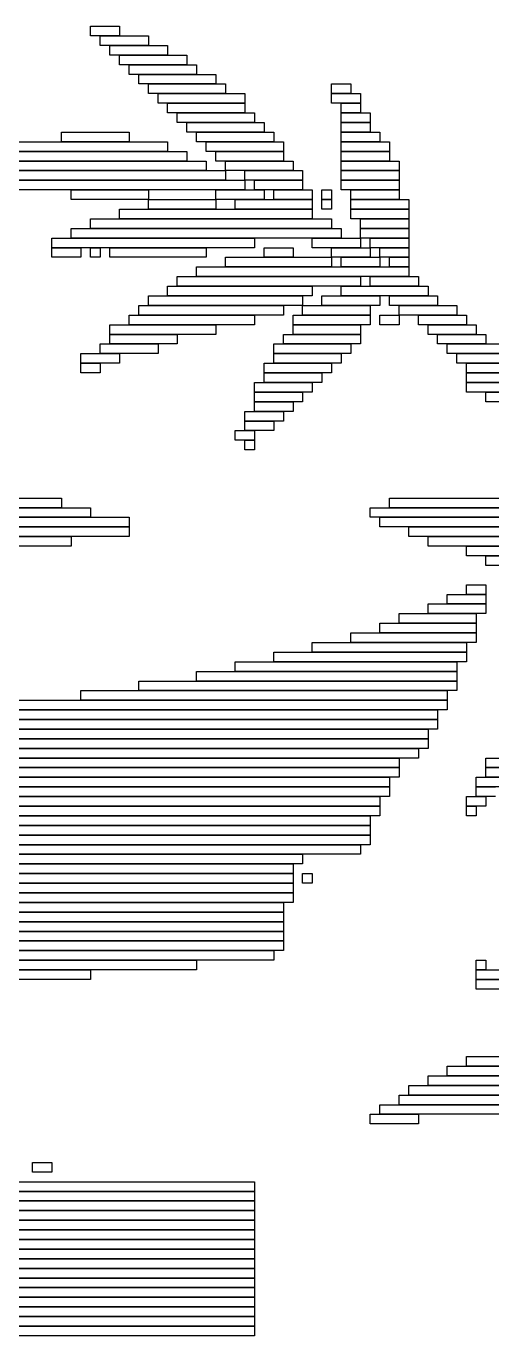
# Model space of a CAD drawing. Extents: x 39 to 985, y 65 to 958.
# Drawn here: x 832.3 to 880.6, y 339 to 475 of the extents above; entities that cross this region are included whole.
import ezdxf

# ---------------------------------------------------------------- set-up
doc = ezdxf.new("R2010")
doc.units = 0

msp = doc.modelspace()

# ---------------------------------------------------------------- linework, layer by layer
for p, q in [((839, 475), (842, 475)), ((839, 474), (839, 475)), ((842, 475), (842, 474)), ((842, 474), (839, 474)), ((840, 474), (845, 474)), ((840, 473), (840, 474)), ((845, 474), (845, 473)), ((845, 473), (840, 473)), ((841, 473), (847, 473)), ((841, 472), (841, 473)), ((847, 472), (841, 472)), ((842, 472), (849, 472)), ((842, 471), (842, 472)), ((847, 473), (847, 472)), ((849, 472), (849, 471)), ((849, 471), (842, 471)), ((843, 471), (850, 471)), ((843, 470), (843, 471)), ((850, 471), (850, 470)), ((850, 470), (843, 470)), ((844, 470), (852, 470)), ((844, 469), (844, 470)), ((852, 470), (852, 469)), ((852, 469), (844, 469)), ((845, 469), (853, 469)), ((845, 468), (845, 469)), ((853, 468), (845, 468)), ((846, 468), (855, 468)), ((846, 467), (846, 468)), ((853, 469), (853, 468)), ((855, 468), (855, 467)), ((864, 469), (866, 469)), ((864, 468), (864, 469)), ((866, 468), (864, 468)), ((864, 468), (867, 468)), ((864, 467), (864, 468)), ((866, 469), (866, 468)), ((867, 468), (867, 467)), ((855, 467), (846, 467)), ((847, 467), (855, 467)), ((847, 466), (847, 467)), ((855, 467), (855, 466)), ((867, 467), (864, 467)), ((865, 467), (867, 467)), ((865, 466), (865, 467)), ((867, 467), (867, 466)), ((855, 466), (847, 466)), ((848, 466), (856, 466)), ((848, 465), (848, 466)), ((856, 466), (856, 465)), ((867, 466), (865, 466)), ((865, 466), (868, 466)), ((865, 465), (865, 466)), ((868, 466), (868, 465)), ((836, 464), (843, 464)), ((836, 463), (836, 464)), ((843, 464), (843, 463)), ((856, 465), (848, 465)), ((849, 465), (857, 465)), ((849, 464), (849, 465)), ((857, 464), (849, 464)), ((850, 464), (858, 464)), ((850, 463), (850, 464)), ((857, 465), (857, 464)), ((858, 464), (858, 463)), ((868, 465), (865, 465)), ((865, 465), (868, 465)), ((865, 464), (865, 465)), ((868, 464), (865, 464)), ((865, 464), (869, 464)), ((865, 463), (865, 464)), ((868, 465), (868, 464)), ((869, 464), (869, 463)), ((831, 463), (847, 463)), ((843, 463), (836, 463)), ((847, 463), (847, 462)), ((858, 463), (850, 463)), ((851, 463), (859, 463)), ((851, 462), (851, 463)), ((859, 463), (859, 462)), ((869, 463), (865, 463)), ((865, 463), (870, 463)), ((865, 462), (865, 463)), ((870, 463), (870, 462)), ((828, 462), (849, 462)), ((847, 462), (831, 462)), ((849, 462), (849, 461)), ((859, 462), (851, 462)), ((852, 462), (859, 462)), ((852, 461), (852, 462)), ((859, 462), (859, 461)), ((870, 462), (865, 462)), ((865, 462), (870, 462)), ((865, 461), (865, 462)), ((870, 462), (870, 461)), ((824, 460), (853, 460)), ((826, 461), (851, 461)), ((851, 460), (826, 460)), ((849, 461), (828, 461)), ((851, 461), (851, 460)), ((859, 461), (852, 461)), ((853, 461), (860, 461)), ((853, 460), (853, 461)), ((860, 460), (853, 460)), ((853, 460), (853, 459)), ((855, 460), (861, 460)), ((855, 459), (855, 460)), ((860, 461), (860, 460)), ((861, 460), (861, 459)), ((870, 461), (865, 461)), ((865, 461), (871, 461)), ((865, 460), (865, 461)), ((871, 460), (865, 460)), ((865, 460), (871, 460)), ((865, 459), (865, 460)), ((871, 461), (871, 460)), ((871, 460), (871, 459)), ((823, 459), (855, 459)), ((853, 459), (824, 459)), ((861, 459), (855, 459)), ((855, 459), (855, 458)), ((856, 459), (861, 459)), ((856, 458), (856, 459)), ((861, 459), (861, 458)), ((871, 459), (865, 459)), ((865, 459), (871, 459)), ((865, 458), (865, 459)), ((871, 459), (871, 458)), ((855, 458), (823, 458)), ((837, 458), (845, 458)), ((837, 457), (837, 458)), ((845, 457), (837, 457)), ((845, 458), (845, 457)), ((845, 457), (852, 457)), ((845, 456), (845, 457)), ((852, 458), (857, 458)), ((852, 457), (852, 458)), ((857, 457), (852, 457)), ((852, 457), (852, 456)), ((854, 457), (862, 457)), ((854, 456), (854, 457)), ((861, 458), (856, 458)), ((857, 458), (857, 457)), ((858, 458), (862, 458)), ((858, 457), (858, 458)), ((862, 457), (858, 457)), ((862, 458), (862, 457)), ((862, 457), (862, 456)), ((863, 458), (864, 458)), ((863, 457), (863, 458)), ((864, 457), (863, 457)), ((863, 457), (864, 457)), ((863, 456), (863, 457)), ((864, 458), (864, 457)), ((864, 457), (864, 456)), ((871, 458), (865, 458)), ((866, 458), (871, 458)), ((866, 457), (866, 458)), ((871, 457), (866, 457)), ((866, 457), (872, 457)), ((866, 456), (866, 457)), ((871, 458), (871, 457)), ((872, 457), (872, 456)), ((842, 456), (862, 456)), ((842, 455), (842, 456)), ((852, 456), (845, 456)), ((862, 456), (854, 456)), ((862, 456), (862, 455)), ((864, 456), (863, 456)), ((872, 456), (866, 456)), ((866, 456), (872, 456)), ((866, 455), (866, 456)), ((872, 456), (872, 455)), ((839, 455), (864, 455)), ((839, 454), (839, 455)), ((862, 455), (842, 455)), ((864, 455), (864, 454)), ((872, 455), (866, 455)), ((867, 455), (872, 455)), ((867, 454), (867, 455)), ((872, 455), (872, 454)), ((835, 453), (856, 453)), ((835, 452), (835, 453)), ((837, 454), (865, 454)), ((837, 453), (837, 454)), ((865, 453), (837, 453)), ((864, 454), (839, 454)), ((856, 453), (856, 452)), ((862, 453), (867, 453)), ((862, 452), (862, 453)), ((865, 454), (865, 453)), ((872, 454), (867, 454)), ((867, 454), (872, 454)), ((867, 453), (867, 454)), ((872, 453), (867, 453)), ((867, 453), (867, 452)), ((868, 453), (872, 453)), ((868, 452), (868, 453)), ((872, 454), (872, 453)), ((872, 453), (872, 452)), ((856, 452), (835, 452)), ((835, 452), (838, 452)), ((835, 451), (835, 452)), ((838, 452), (838, 451)), ((839, 452), (840, 452)), ((839, 451), (839, 452)), ((840, 452), (840, 451)), ((841, 452), (851, 452)), ((841, 451), (841, 452)), ((851, 452), (851, 451)), ((857, 452), (860, 452)), ((857, 451), (857, 452)), ((860, 452), (860, 451)), ((867, 452), (862, 452)), ((864, 452), (868, 452)), ((864, 451), (864, 452)), ((872, 452), (868, 452)), ((868, 452), (868, 451)), ((869, 452), (872, 452)), ((869, 451), (869, 452)), ((872, 452), (872, 451)), ((838, 451), (835, 451)), ((840, 451), (839, 451)), ((851, 451), (841, 451)), ((853, 451), (864, 451)), ((853, 450), (853, 451)), ((860, 451), (857, 451)), ((868, 451), (864, 451)), ((864, 451), (864, 450)), ((865, 451), (869, 451)), ((865, 450), (865, 451)), ((872, 451), (869, 451)), ((869, 451), (869, 450)), ((870, 451), (872, 451)), ((870, 450), (870, 451)), ((872, 451), (872, 450)), ((848, 449), (867, 449)), ((848, 448), (848, 449)), ((850, 450), (872, 450)), ((850, 449), (850, 450)), ((872, 449), (850, 449)), ((864, 450), (853, 450)), ((869, 450), (865, 450)), ((867, 449), (867, 448)), ((868, 449), (873, 449)), ((868, 448), (868, 449)), ((872, 450), (870, 450)), ((872, 450), (872, 449)), ((873, 449), (873, 448)), ((847, 448), (862, 448)), ((847, 447), (847, 448)), ((867, 448), (848, 448)), ((862, 448), (862, 447)), ((865, 448), (874, 448)), ((865, 447), (865, 448)), ((873, 448), (868, 448)), ((874, 448), (874, 447)), ((845, 447), (861, 447)), ((845, 446), (845, 447)), ((862, 447), (847, 447)), ((861, 447), (861, 446)), ((863, 447), (869, 447)), ((863, 446), (863, 447)), ((874, 447), (865, 447)), ((869, 447), (869, 446)), ((870, 447), (875, 447)), ((870, 446), (870, 447)), ((875, 447), (875, 446)), ((843, 445), (856, 445)), ((843, 444), (843, 445)), ((844, 446), (859, 446)), ((844, 445), (844, 446)), ((859, 445), (844, 445)), ((861, 446), (845, 446)), ((856, 445), (856, 444)), ((859, 446), (859, 445)), ((860, 445), (868, 445)), ((860, 444), (860, 445)), ((861, 446), (868, 446)), ((861, 445), (861, 446)), ((868, 445), (861, 445)), ((869, 446), (863, 446)), ((868, 446), (868, 445)), ((868, 445), (868, 444)), ((869, 445), (871, 445)), ((869, 444), (869, 445)), ((875, 446), (870, 446)), ((871, 446), (877, 446)), ((871, 445), (871, 446)), ((877, 445), (871, 445)), ((871, 445), (871, 444)), ((873, 445), (878, 445)), ((873, 444), (873, 445)), ((877, 446), (877, 445)), ((878, 445), (878, 444)), ((841, 444), (852, 444)), ((841, 443), (841, 444)), ((856, 444), (843, 444)), ((852, 444), (852, 443)), ((868, 444), (860, 444)), ((860, 444), (867, 444)), ((860, 443), (860, 444)), ((867, 444), (867, 443)), ((871, 444), (869, 444)), ((878, 444), (873, 444)), ((874, 444), (879, 444)), ((874, 443), (874, 444)), ((879, 444), (879, 443)), ((840, 442), (846, 442)), ((840, 441), (840, 442)), ((852, 443), (841, 443)), ((841, 443), (848, 443)), ((841, 442), (841, 443)), ((848, 442), (841, 442)), ((846, 442), (846, 441)), ((848, 443), (848, 442)), ((858, 442), (866, 442)), ((858, 441), (858, 442)), ((859, 443), (867, 443)), ((859, 442), (859, 443)), ((867, 442), (859, 442)), ((867, 443), (860, 443)), ((866, 442), (866, 441)), ((867, 443), (867, 442)), ((879, 443), (874, 443)), ((875, 443), (880, 443)), ((875, 442), (875, 443)), ((880, 442), (875, 442)), ((876, 442), (883, 442)), ((876, 441), (876, 442)), ((880, 443), (880, 442)), ((838, 441), (842, 441)), ((838, 440), (838, 441)), ((846, 441), (840, 441)), ((842, 441), (842, 440)), ((866, 441), (858, 441)), ((858, 441), (865, 441)), ((858, 440), (858, 441)), ((865, 441), (865, 440)), ((883, 441), (876, 441)), ((877, 441), (884, 441)), ((877, 440), (877, 441)), ((842, 440), (838, 440)), ((838, 440), (840, 440)), ((838, 439), (838, 440)), ((840, 440), (840, 439)), ((857, 440), (864, 440)), ((857, 439), (857, 440)), ((865, 440), (858, 440)), ((864, 440), (864, 439)), ((884, 440), (877, 440)), ((878, 440), (885, 440)), ((878, 439), (878, 440)), ((840, 439), (838, 439)), ((856, 438), (862, 438)), ((856, 437), (856, 438)), ((864, 439), (857, 439)), ((857, 439), (863, 439)), ((857, 438), (857, 439)), ((863, 438), (857, 438)), ((862, 438), (862, 437)), ((863, 439), (863, 438)), ((885, 439), (878, 439)), ((878, 439), (886, 439)), ((878, 438), (878, 439)), ((886, 438), (878, 438)), ((878, 438), (887, 438)), ((878, 437), (878, 438)), ((862, 437), (856, 437)), ((856, 437), (861, 437)), ((856, 436), (856, 437)), ((861, 437), (861, 436)), ((887, 437), (878, 437)), ((880, 437), (888, 437)), ((880, 436), (880, 437)), ((861, 436), (856, 436)), ((856, 436), (860, 436)), ((856, 435), (856, 436)), ((860, 436), (860, 435)), ((888, 436), (880, 436)), ((855, 435), (859, 435)), ((855, 434), (855, 435)), ((859, 434), (855, 434)), ((855, 434), (858, 434)), ((855, 433), (855, 434)), ((860, 435), (856, 435)), ((858, 434), (858, 433)), ((859, 435), (859, 434)), ((854, 433), (856, 433)), ((854, 432), (854, 433)), ((858, 433), (855, 433)), ((856, 433), (856, 432)), ((856, 432), (854, 432)), ((855, 432), (856, 432)), ((855, 431), (855, 432)), ((856, 432), (856, 431)), ((856, 431), (855, 431)), ((821, 426), (836, 426)), ((836, 426), (836, 425)), ((870, 426), (882, 426)), ((870, 425), (870, 426)), ((836, 425), (821, 425)), ((824, 425), (839, 425)), ((839, 425), (839, 424)), ((868, 425), (885, 425)), ((868, 424), (868, 425)), ((882, 425), (870, 425)), ((810, 423), (843, 423)), ((821, 424), (843, 424)), ((843, 423), (821, 423)), ((839, 424), (824, 424)), ((843, 424), (843, 423)), ((843, 423), (843, 422)), ((885, 424), (868, 424)), ((869, 424), (887, 424)), ((869, 423), (869, 424)), ((887, 423), (869, 423)), ((872, 423), (889, 423)), ((872, 422), (872, 423)), ((809, 422), (837, 422)), ((843, 422), (810, 422)), ((837, 422), (837, 421)), ((889, 422), (872, 422)), ((874, 422), (890, 422)), ((874, 421), (874, 422)), ((837, 421), (809, 421)), ((890, 421), (874, 421)), ((878, 421), (891, 421)), ((878, 420), (878, 421)), ((891, 420), (878, 420)), ((880, 420), (892, 420)), ((880, 419), (880, 420)), ((892, 419), (880, 419)), ((878, 417), (880, 417)), ((878, 416), (878, 417)), ((880, 417), (880, 416)), ((874, 415), (880, 415)), ((874, 414), (874, 415)), ((876, 416), (880, 416)), ((876, 415), (876, 416)), ((880, 415), (876, 415)), ((880, 416), (878, 416)), ((880, 416), (880, 415)), ((880, 415), (880, 414)), ((871, 414), (879, 414)), ((871, 413), (871, 414)), ((880, 414), (874, 414)), ((879, 414), (879, 413)), ((869, 413), (879, 413)), ((869, 412), (869, 413)), ((879, 413), (871, 413)), ((879, 413), (879, 412)), ((862, 411), (878, 411)), ((862, 410), (862, 411)), ((866, 412), (879, 412)), ((866, 411), (866, 412)), ((879, 411), (866, 411)), ((879, 412), (869, 412)), ((878, 411), (878, 410)), ((879, 412), (879, 411)), ((858, 410), (878, 410)), ((858, 409), (858, 410)), ((878, 410), (862, 410)), ((878, 410), (878, 409)), ((850, 408), (877, 408)), ((850, 407), (850, 408)), ((854, 409), (877, 409)), ((854, 408), (854, 409)), ((877, 408), (854, 408)), ((878, 409), (858, 409)), ((877, 409), (877, 408)), ((877, 408), (877, 407)), ((844, 407), (877, 407)), ((844, 406), (844, 407)), ((877, 407), (850, 407)), ((877, 407), (877, 406)), ((838, 406), (876, 406)), ((838, 405), (838, 406)), ((877, 406), (844, 406)), ((876, 406), (876, 405)), ((822, 404), (875, 404)), ((830, 405), (876, 405)), ((876, 404), (830, 404)), ((876, 405), (838, 405)), ((875, 404), (875, 403)), ((876, 405), (876, 404)), ((811, 403), (875, 403)), ((875, 403), (822, 403)), ((875, 403), (875, 402)), ((797, 402), (874, 402)), ((875, 402), (811, 402)), ((874, 402), (874, 401)), ((627, 400), (873, 400)), ((774, 401), (874, 401)), ((874, 400), (774, 400)), ((874, 401), (797, 401)), ((873, 400), (873, 399)), ((874, 401), (874, 400)), ((873, 399), (627, 399)), ((629, 399), (871, 399)), ((871, 399), (871, 398)), ((880, 399), (886, 399)), ((880, 398), (880, 399)), ((871, 398), (629, 398)), ((629, 398), (871, 398)), ((871, 398), (871, 397)), ((886, 398), (880, 398)), ((880, 398), (884, 398)), ((880, 397), (880, 398)), ((871, 397), (629, 397)), ((630, 397), (870, 397)), ((870, 396), (630, 396)), ((630, 396), (870, 396)), ((870, 397), (870, 396)), ((870, 396), (870, 395)), ((879, 397), (883, 397)), ((879, 396), (879, 397)), ((883, 396), (879, 396)), ((879, 396), (881, 396)), ((879, 395), (879, 396)), ((884, 397), (880, 397)), ((870, 395), (630, 395)), ((630, 395), (869, 395)), ((869, 395), (869, 394)), ((878, 395), (880, 395)), ((878, 394), (878, 395)), ((881, 395), (879, 395)), ((880, 395), (880, 394)), ((869, 394), (630, 394)), ((631, 394), (869, 394)), ((869, 394), (869, 393)), ((880, 394), (878, 394)), ((878, 394), (879, 394)), ((878, 393), (878, 394)), ((879, 394), (879, 393)), ((869, 393), (631, 393)), ((631, 393), (868, 393)), ((868, 392), (631, 392)), ((632, 392), (868, 392)), ((868, 393), (868, 392)), ((868, 392), (868, 391)), ((879, 393), (878, 393)), ((868, 391), (632, 391)), ((632, 391), (868, 391)), ((868, 391), (868, 390)), ((868, 390), (632, 390)), ((633, 390), (867, 390)), ((867, 389), (633, 389)), ((767, 389), (861, 389)), ((861, 389), (861, 388)), ((867, 390), (867, 389)), ((861, 388), (767, 388)), ((767, 388), (860, 388)), ((860, 388), (860, 387)), ((860, 387), (767, 387)), ((767, 387), (860, 387)), ((860, 387), (860, 386)), ((861, 387), (862, 387)), ((861, 386), (861, 387)), ((862, 387), (862, 386)), ((860, 386), (767, 386)), ((767, 386), (860, 386)), ((860, 385), (767, 385)), ((767, 385), (860, 385)), ((860, 386), (860, 385)), ((860, 385), (860, 384)), ((862, 386), (861, 386)), ((860, 384), (767, 384)), ((767, 384), (859, 384)), ((859, 384), (859, 383)), ((735, 383), (859, 383)), ((859, 383), (767, 383)), ((859, 383), (859, 382)), ((859, 382), (735, 382)), ((766, 382), (859, 382)), ((859, 381), (766, 381)), ((766, 381), (859, 381)), ((859, 382), (859, 381)), ((859, 381), (859, 380)), ((734, 380), (859, 380)), ((859, 380), (766, 380)), ((859, 380), (859, 379)), ((859, 379), (734, 379)), ((734, 379), (858, 379)), ((858, 379), (858, 378)), ((858, 378), (734, 378)), ((742, 378), (850, 378)), ((850, 377), (742, 377)), ((766, 377), (839, 377)), ((839, 377), (839, 376)), ((850, 378), (850, 377)), ((879, 378), (880, 378)), ((879, 377), (879, 378)), ((880, 377), (879, 377)), ((879, 377), (892, 377)), ((879, 376), (879, 377)), ((880, 378), (880, 377)), ((839, 376), (766, 376)), ((892, 376), (879, 376)), ((879, 376), (895, 376)), ((879, 375), (879, 376)), ((895, 375), (879, 375)), ((878, 368), (897, 368)), ((878, 367), (878, 368)), ((874, 366), (908, 366)), ((874, 365), (874, 366)), ((876, 367), (901, 367)), ((876, 366), (876, 367)), ((901, 366), (876, 366)), ((897, 367), (878, 367)), ((872, 365), (898, 365)), ((872, 364), (872, 365)), ((908, 365), (874, 365)), ((871, 364), (893, 364)), ((871, 363), (871, 364)), ((898, 364), (872, 364)), ((868, 362), (873, 362)), ((868, 361), (868, 362)), ((869, 363), (884, 363)), ((869, 362), (869, 363)), ((884, 362), (869, 362)), ((893, 363), (871, 363)), ((873, 362), (873, 361)), ((873, 361), (868, 361)), ((833, 357), (835, 357)), ((833, 356), (833, 357)), ((835, 357), (835, 356)), ((766, 355), (856, 355)), ((835, 356), (833, 356)), ((856, 355), (856, 354)), ((856, 354), (766, 354)), ((766, 354), (856, 354)), ((856, 354), (856, 353)), ((856, 353), (766, 353)), ((766, 353), (856, 353)), ((856, 353), (856, 352)), ((856, 352), (766, 352)), ((766, 352), (856, 352)), ((856, 351), (766, 351)), ((766, 351), (856, 351)), ((856, 352), (856, 351)), ((856, 351), (856, 350)), ((856, 350), (766, 350)), ((766, 350), (856, 350)), ((856, 350), (856, 349)), ((856, 349), (766, 349)), ((766, 349), (856, 349)), ((856, 349), (856, 348)), ((856, 348), (766, 348)), ((766, 348), (856, 348)), ((856, 347), (766, 347)), ((766, 347), (856, 347)), ((856, 348), (856, 347)), ((856, 347), (856, 346)), ((644, 346), (856, 346)), ((856, 346), (766, 346)), ((856, 346), (856, 345)), ((856, 345), (644, 345)), ((644, 345), (856, 345)), ((856, 345), (856, 344)), ((856, 344), (644, 344)), ((644, 344), (856, 344)), ((856, 343), (644, 343)), ((644, 343), (856, 343)), ((856, 344), (856, 343)), ((856, 343), (856, 342)), ((856, 342), (644, 342)), ((644, 342), (856, 342)), ((856, 342), (856, 341)), ((856, 341), (644, 341)), ((644, 341), (856, 341)), ((856, 341), (856, 340)), ((856, 340), (644, 340)), ((644, 340), (856, 340)), ((856, 339), (644, 339)), ((856, 340), (856, 339))]:
    msp.add_line(p, q)

doc.saveas('drawing.dxf')
